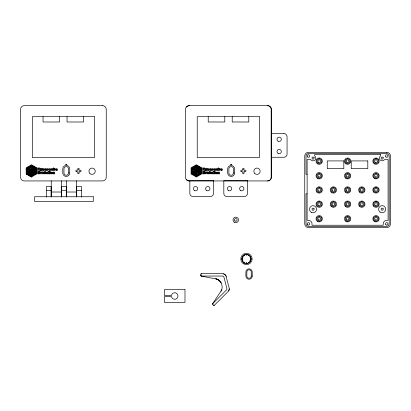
<?xml version="1.0" encoding="UTF-8"?>
<svg xmlns="http://www.w3.org/2000/svg" width="411" height="411" viewBox="0 0 411 411"><rect width="100%" height="100%" fill="white"/><g stroke="black" fill="none" stroke-linecap="round" stroke-linejoin="round"><path stroke-width="0.62" d="M31.837 174.994L31.755 171.074L35.233 169.106L35.243 171.5L34.735 171.202L34.699 169.928L32.279 171.33C31.76 177.151 32.14 172.379 33.913 173.802L31.853 174.994L33.913 173.802L33.435 173.509M36.24 173.267L33.091 171.479C36.528 171.464 35.942 174.696 35.778 168.412L32.289 166.404L32.264 168.9L31.765 169.178L31.765 165.582L36.302 168.145L36.24 173.267L33.091 171.469L33.599 171.187L35.762 172.404L35.772 168.402L32.289 166.404L32.264 168.9M199.623 169.928L199.659 171.217L199.623 169.928L197.198 171.33C196.679 177.151 197.059 172.379 198.837 173.802L196.689 174.947L196.674 171.074L200.136 169.085L200.162 171.5L199.695 171.253M201.22 173.19L198.015 171.479L198.492 171.187L200.686 172.404L200.696 168.412L197.208 166.404L197.182 168.9L196.684 169.178L197.193 168.885L197.208 166.404L200.696 168.412L200.686 172.404L198.508 171.187L198.015 171.469L201.154 173.272L201.22 168.145L196.725 165.546L201.22 168.145M31.185 170.991L31.149 174.994L31.185 170.991L27.753 169.096L27.743 171.5L28.246 171.217L28.292 169.928L30.691 171.315L30.697 174.125C30.614 173.016 28.272 174.048 29.551 173.509M30.162 172.533L28.03 173.817L31.488 175.81L34.961 173.791C30.835 171.968 33.229 171.212 35.947 173.796L31.447 176.391L27.085 173.874C27.388 172.954 31.246 172.425 30.183 171.978L27.044 173.766M32.803 167.323C32.073 168.906 39.024 167.426 31.447 170.539L28.097 168.5L30.173 167.308L30.157 167.894L29.068 168.551L31.477 169.954L33.913 168.541L32.813 167.883L33.897 168.52M196.093 174.983L196.104 170.991L192.677 169.096L192.661 171.5L193.165 171.217L193.211 169.928L195.61 171.315L195.615 174.125L194.495 173.509L194.007 173.766L196.068 174.994L196.104 170.991M195.061 172.558L195.086 171.952L195.081 172.538L192.954 173.817L196.407 175.81L199.88 173.791C195.867 172.029 197.974 171.176 200.845 173.735M197.722 167.323C196.992 168.9 203.943 167.431 196.366 170.539L193.016 168.5L195.091 167.308L195.081 167.894L193.992 168.551L196.396 169.954L198.837 168.541L197.768 167.914M242.295 260.728C243.261 259.824 243.271 263.102 242.305 260.672M241.92 258.827C242.454 261.103 242.675 257.091 241.925 258.699M251.029 259.089C250.479 256.834 250.309 260.785 251.023 259.213A4.562 4.562 0 0 1 244.011 262.793A4.562 4.562 0 0 1 244.381 254.907A4.562 4.562 0 0 1 251.029 259.171M250.484 256.793C250.52 258.817 249.015 254.769 250.54 256.906M200.866 275.452L200.861 275.56A0.791 0.791 0 0 0 201.488 276.156L216.987 279.131L219.279 280.492L220.507 281.833M243.235 256.762C242.233 254.871 242.074 258.832 243.178 256.957M249.708 261.149C250.52 263.122 251.064 259.064 249.765 260.954M229.266 288.851L228.737 290.818M244.478 262.249L244.786 263.163L243.749 262.598M248.604 255.709C246.636 254.116 250.618 255.544 248.47 255.663M247.114 254.507C244.37 254.034 247.376 255.832 247.011 254.445M244.766 255.437C242.233 256.433 245.763 253.613 244.56 255.621M248.27 262.377C250.669 261.689 247.119 264.196 248.388 262.295M212.605 303.755L212.662 304.299M247.068 263.461C246.009 261.432 245.203 264.417 247.011 263.472M196.407 175.81L199.88 173.802L197.737 172.528L197.722 171.978L200.856 173.75L196.366 176.391L191.963 173.817L195.086 171.952L191.973 173.745M242.618 258.848L242.608 258.781M250.33 259.069L250.34 259.136M241.92 259.089L241.945 259.418M251.029 258.827L250.998 258.493M226.142 276.629L229.148 287.87A3.946 3.946 0 0 1 228.614 291.029L214.532 305.116A0.791 0.791 0 0 1 213.412 305.116L212.811 304.515A0.791 0.791 0 0 1 212.713 303.518L220.825 291.404A7.891 7.891 0 0 0 221.909 285.054L221.776 284.53A7.891 7.891 0 0 0 215.549 278.725M200.851 274.312L201.482 273.685M221.673 289.755L220.969 291.193M196.73 165.541L196.674 169.152M212.595 303.816L226.44 289.966A1.577 1.577 0 0 0 226.857 288.46L223.974 277.225A1.577 1.577 0 0 0 222.449 276.038L201.626 276.038A0.791 0.791 0 0 1 200.84 275.252L200.84 274.461A0.791 0.791 0 0 1 201.626 273.669L222.449 273.669A3.946 3.946 0 0 1 226.271 276.639L226.194 276.613M34.76 171.243L35.254 171.474M199.684 171.243L200.172 171.474M243.738 262.578L244.345 262.208M53.908 168.834C56.055 167.904 55.007 171.341 53.862 170.442L53.219 170.442L53.219 167.981L53.908 167.981L53.908 168.834A0.668 0.668 0 0 1 54.278 168.633M218.832 168.834C220.979 167.904 219.931 171.341 218.78 170.442L218.138 170.442L218.138 167.981L218.832 167.981L218.832 168.834A0.668 0.668 0 0 1 219.202 168.633M246.014 254.43L246.343 254.404M246.605 263.513L246.934 263.482M31.488 175.81L34.961 173.802L32.813 172.528L32.798 171.978L35.927 173.735M31.791 165.556L36.302 168.145M31.765 169.178L32.269 168.885M31.431 176.987L36.82 173.879L36.82 167.878L31.431 164.749L26.165 167.858L26.186 173.94L31.431 176.987L26.165 173.889M32.279 171.33L34.73 169.959M197.198 171.33L199.648 169.959M214.414 305.209L213.53 305.209M31.19 174.978L29.068 173.791M198.354 173.509L198.837 173.802M307.12 174.254L306.015 174.254L306.015 156.026A2.445 2.445 0 0 1 308.461 153.58L386.741 153.58A2.445 2.445 0 0 1 389.186 156.026L389.186 223.892A2.445 2.445 0 0 1 386.741 226.338L308.461 226.338A2.445 2.445 0 0 1 306.015 223.892L306.015 193.828L307.12 193.828M46.412 190.432L51.149 190.432M61.558 190.432L66.289 190.432M76.708 190.432L81.44 190.432M51.226 192.014L61.486 192.014M66.371 192.014L76.626 192.014M246.585 255.103L246.651 255.092M246.364 262.809L246.297 262.824M223.466 273.813L224.868 274.502L225.963 275.827M216.987 279.131L216.494 278.951L219.279 280.492L221.221 283.009M191.141 173.981L196.355 176.987L201.739 173.879L201.744 167.878L196.355 164.749L191.105 167.801L191.1 173.925M34.699 169.928L34.776 171.253M197.753 167.904L198.821 168.52M196.366 170.539L193.021 168.597M28.118 168.618L31.447 170.539M201.236 276.064L200.881 275.642M248.783 116.637L248.783 121.99L232.215 121.99L232.215 116.637M224.796 116.637L224.796 121.99L208.228 121.99L208.228 116.637M83.597 116.637L83.597 121.99L67.029 121.99L67.029 116.637M81.44 197.11L81.44 186.486L76.708 186.486L76.708 197.11M76.626 180.799L76.626 195.96M66.371 180.799L66.371 195.96M66.289 197.11L66.289 186.486L61.558 186.486L61.558 197.11M61.486 180.799L61.486 195.96M59.61 116.637L59.61 121.99L43.037 121.99L43.037 116.637M51.226 180.799L51.226 195.96M51.149 197.11L51.149 186.486L46.412 186.486L46.412 197.11M43.838 173.653A0.863 0.863 0 0 0 44.095 173.175L44.054 172.646A0.853 0.853 0 0 0 43.551 172.132L42.338 172.317A0.868 0.868 0 0 0 42.081 172.795L42.246 173.555A0.904 0.904 0 0 0 42.693 173.863L43.515 173.853A0.879 0.879 0 0 0 43.956 173.514M52.238 173.653A0.863 0.863 0 0 0 52.49 173.175L52.454 172.646A0.853 0.853 0 0 0 51.95 172.132L50.738 172.317A0.868 0.868 0 0 0 50.476 172.795L50.645 173.555A0.904 0.904 0 0 0 51.092 173.863L51.909 173.853A0.879 0.879 0 0 0 52.356 173.514M186.548 107.05A3.709 3.709 0 0 1 189.445 105.653M189.445 180.932A3.709 3.709 0 0 1 186.548 179.535M208.757 173.653A0.863 0.863 0 0 0 209.014 173.175L208.978 172.646A0.853 0.853 0 0 0 208.475 172.132L207.257 172.317A0.868 0.868 0 0 0 207 172.795L207.17 173.555A0.904 0.904 0 0 0 207.617 173.863L208.434 173.853A0.879 0.879 0 0 0 208.875 173.514M217.157 173.653A0.863 0.863 0 0 0 217.414 173.175L217.373 172.646A0.853 0.853 0 0 0 216.869 172.132L215.657 172.317A0.868 0.868 0 0 0 215.4 172.795L215.564 173.555A0.904 0.904 0 0 0 216.016 173.863L216.833 173.853A0.879 0.879 0 0 0 217.275 173.514M267.458 180.932A3.709 3.709 0 0 0 271.168 177.223L271.168 109.362A3.709 3.709 0 0 0 267.458 105.653M31.231 165.618L31.21 169.183L30.707 168.854L30.707 166.419L27.208 168.412L27.208 172.389L29.397 171.187L29.89 171.479L26.72 173.257L26.684 168.145L31.231 165.618M196.15 165.618L196.129 169.183L195.631 168.88L195.626 166.419L192.127 168.412L192.132 172.389L194.316 171.187L194.814 171.479L191.639 173.257L191.608 168.145L196.15 165.618M44.486 169.568C44.707 171.068 42.554 169.764 43.217 171.12L42.528 171.12L42.528 168.659L43.165 168.659C43.16 168.808 44.737 168.371 44.486 169.568M209.41 169.568C209.625 171.068 207.478 169.764 208.136 171.12L207.447 171.12L207.447 168.659L208.084 168.659C208.079 168.808 209.661 168.371 209.41 169.568M47.825 169.481L47.799 170.442L47.116 170.442L47.116 168.659L47.753 168.659C48.087 168.674 48.75 168.741 47.825 169.481M212.749 169.481L212.723 170.442L212.035 170.442L212.035 168.659L212.672 168.659C213.006 168.674 213.674 168.741 212.749 169.481M44.748 169.353C44.465 170.514 46.268 170.904 46.756 169.979C43.098 170.288 49.561 169.157 45.318 168.685A0.858 0.858 0 0 0 44.881 169.013L44.748 169.353M55.439 169.353C55.156 170.514 56.959 170.904 57.448 169.979C53.795 170.288 60.258 169.157 56.009 168.685A0.858 0.858 0 0 0 55.572 169.013L55.439 169.353M209.667 169.353C209.384 170.514 211.187 170.904 211.675 169.979C208.023 170.288 214.485 169.157 210.237 168.685A0.858 0.858 0 0 0 209.8 169.013L209.667 169.353M220.363 169.353C220.08 170.514 221.883 170.904 222.372 169.979C218.714 170.288 225.177 169.157 220.928 168.685A0.858 0.858 0 0 0 220.496 169.013L220.363 169.353M48.575 169.306L48.719 170.128A0.827 0.827 0 0 0 49.166 170.431L50.121 170.401A0.817 0.817 0 0 0 50.538 170.01C49.412 170.508 48.678 168.669 50.574 169.229L49.587 168.618L48.575 169.306M213.494 169.306L213.638 170.128A0.827 0.827 0 0 0 214.085 170.431L215.04 170.401A0.817 0.817 0 0 0 215.462 170.01C214.337 170.508 213.602 168.669 215.498 169.229L214.511 168.618L213.494 169.306M46.777 172.954L46.325 173.314L46.263 172.096L45.575 172.096L45.739 173.75L47.46 173.879L47.46 172.096L46.777 172.096L46.777 172.954M52.12 169.517L51.668 169.877L51.606 168.659L50.918 168.659L51.077 170.313L52.803 170.442L52.803 168.659L52.12 168.659L52.12 169.517M53.538 172.815L53.522 173.879L52.839 173.879L52.839 172.096L53.471 172.096L53.471 172.384L54.118 172.055L54.684 172.44L54.72 173.879L54.036 173.879L54.021 172.754L53.538 172.815M211.701 172.954L211.244 173.314L211.182 172.096L210.499 172.096L210.658 173.75L212.384 173.879L212.384 172.096L211.701 172.096L211.701 172.954M217.039 169.517L216.587 169.877L216.525 168.659L215.837 168.659L216.001 170.313L217.722 170.442L217.722 168.659L217.039 168.659L217.039 169.517M218.462 172.815L218.441 173.879L217.758 173.879L217.758 172.096L218.395 172.096L218.395 172.384L219.037 172.055L219.602 172.44L219.644 173.879L218.955 173.879L218.94 172.754L218.462 172.815M43.807 169.538C43.196 170.955 43.155 168.156 43.807 169.538M54.499 169.538C53.898 170.976 53.836 168.171 54.499 169.538M208.726 169.538C208.12 170.955 208.074 168.156 208.726 169.538M219.417 169.538C218.822 170.976 218.76 168.171 219.417 169.538M43.422 172.985C42.718 174.536 42.682 171.464 43.422 172.985M51.822 172.985C51.118 174.536 51.082 171.464 51.822 172.985M208.346 172.985C207.637 174.536 207.606 171.464 208.346 172.985M216.741 172.985C216.037 174.536 216.001 171.464 216.741 172.985M45.457 169.25C46.227 170.031 46.119 168.51 45.457 169.25M56.148 169.25C56.924 170.031 56.81 168.51 56.148 169.25M210.375 169.25C211.151 170.031 211.038 168.51 210.375 169.25M221.067 169.25C221.842 170.031 221.729 168.51 221.067 169.25M41.655 168.659L41.316 169.846L40.946 168.659L40.227 168.659L40.977 170.442L40.324 170.647L40.376 171.125L41.501 170.837L42.328 168.659L41.655 168.659M206.579 168.659L206.235 169.846L205.87 168.659L205.146 168.659L205.896 170.442L205.243 170.647L205.3 171.125L206.42 170.837L207.252 168.659L206.579 168.659M41.259 172.096L40.905 173.226L40.555 172.096L39.846 172.096L40.586 173.879L41.192 173.879L41.948 172.096L41.259 172.096M206.178 172.096L205.824 173.226L205.479 172.096L204.765 172.096L205.505 173.879L206.111 173.879L206.872 172.096L206.178 172.096M314.163 157.716L313.737 159.036L312.345 159.036L311.913 157.716L313.038 156.894L314.163 157.716M314.163 208.85L313.737 210.17L312.345 210.17L311.913 208.85L313.038 208.028L314.163 208.85M383.288 157.716L382.862 159.036L381.47 159.036L381.038 157.716L382.163 156.894L383.288 157.716M383.288 208.85L382.862 210.17L381.47 210.17L381.038 208.85L382.163 208.028L383.288 208.85M319.193 158.6L316.984 159.879L316.984 162.427L319.193 163.701L321.402 162.427L321.402 159.879L319.193 158.6M319.193 173.206L316.984 174.48L316.984 177.033L319.193 178.307L321.402 177.033L321.402 174.48L319.193 173.206M347.603 158.6L345.394 159.879L345.394 162.427L347.603 163.701L349.812 162.427L349.812 159.879L347.603 158.6M319.193 187.406L316.984 188.685L316.984 191.233L319.193 192.512L321.402 191.233L321.402 188.685L319.193 187.406M347.603 173.206L345.394 174.48L345.394 177.033L347.603 178.307L349.812 177.033L349.812 174.48L347.603 173.206M376.008 158.6L373.799 159.879L373.799 162.427L376.008 163.701L378.218 162.427L378.218 159.879L376.008 158.6M333.398 187.406L331.189 188.685L331.189 191.233L333.398 192.512L335.607 191.233L335.607 188.685L333.398 187.406M319.193 201.611L316.984 202.885L316.984 205.438L319.193 206.712L321.402 205.438L321.402 202.885L319.193 201.611M347.603 187.406L345.394 188.685L345.394 191.233L347.603 192.512L349.812 191.233L349.812 188.685L347.603 187.406M376.008 173.206L373.799 174.48L373.799 177.033L376.008 178.307L378.218 177.033L378.218 174.48L376.008 173.206M333.398 201.611L331.189 202.885L331.189 205.438L333.398 206.712L335.607 205.438L335.607 202.885L333.398 201.611M361.803 187.406L359.594 188.685L359.594 191.233L361.803 192.512L364.018 191.233L364.018 188.685L361.803 187.406M319.193 216.217L316.984 217.491L316.984 220.039L319.193 221.318L321.402 220.039L321.402 217.491L319.193 216.217M347.603 201.611L345.394 202.885L345.394 205.438L347.603 206.712L349.812 205.438L349.812 202.885L347.603 201.611M376.008 187.406L373.799 188.685L373.799 191.233L376.008 192.512L378.218 191.233L378.218 188.685L376.008 187.406M361.803 201.611L359.594 202.885L359.594 205.438L361.803 206.712L364.018 205.438L364.018 202.885L361.803 201.611M347.603 216.217L345.394 217.491L345.394 220.039L347.603 221.318L349.812 220.039L349.812 217.491L347.603 216.217M376.008 201.611L373.799 202.885L373.799 205.438L376.008 206.712L378.218 205.438L378.218 202.885L376.008 201.611M376.008 216.217L373.799 217.491L373.799 220.039L376.008 221.318L378.218 220.039L378.218 217.491L376.008 216.217M48.698 171.418L47.763 172.096L48.072 173.653L48.626 173.92L49.099 173.863L48.698 173.226L48.698 172.594L49.073 172.594L48.698 171.418M213.622 171.418L212.682 172.096L212.996 173.653L213.55 173.92L214.023 173.863L213.643 173.375L213.997 172.096L213.622 172.096L213.622 171.418M102.539 105.653L24.259 105.653A3.709 3.709 0 0 0 20.55 109.362L20.55 177.223A3.709 3.709 0 0 0 24.259 180.932L102.539 180.932A3.709 3.709 0 0 0 106.244 177.223L106.244 109.362A3.709 3.709 0 0 0 102.539 105.653M267.725 105.653L189.178 105.653A3.709 3.709 0 0 0 185.469 109.362L185.469 177.223A3.709 3.709 0 0 0 189.178 180.932L267.725 180.932A3.709 3.709 0 0 0 271.435 177.223L271.435 109.362A3.709 3.709 0 0 0 267.725 105.653M94.489 116.703L32.31 116.703L32.31 157.577L94.489 157.577L94.489 116.703M259.408 116.703L197.229 116.703L197.229 157.577L259.408 157.577L259.408 116.703M283.898 133.585L271.275 133.585L271.275 157.259L283.898 157.259A3.154 3.154 0 0 0 287.058 154.104L287.058 136.745A3.154 3.154 0 0 0 283.898 133.585M386.741 152.322L308.461 152.322A3.709 3.709 0 0 0 304.757 156.026L304.757 223.892A3.709 3.709 0 0 0 308.461 227.596L386.741 227.596A3.709 3.709 0 0 0 390.45 223.892L390.45 156.026A3.709 3.709 0 0 0 386.741 152.322M380.663 154.685L314.538 154.685L314.538 155.759A2.764 2.764 0 0 1 314.99 160.033A2.764 2.764 0 0 1 310.721 159.581L307.12 159.581L307.12 220.337L308.461 220.337A3.55 3.55 0 0 1 312.016 223.892L312.016 225.233L383.191 225.233L383.191 223.892A3.55 3.55 0 0 1 386.741 220.337L388.082 220.337L388.082 159.581L384.485 159.581A2.764 2.764 0 0 1 380.211 160.033A2.764 2.764 0 0 1 380.663 155.759L380.663 154.685M343.817 160.922L327.243 160.922L327.243 168.654L343.817 168.654L343.817 160.922M367.804 160.922L351.23 160.922L351.23 168.654L367.804 168.654L367.804 160.922M66.834 164.693L65.647 164.693A4.259 4.259 0 0 1 66.834 164.693M231.753 164.693L230.566 164.693A4.259 4.259 0 0 1 231.753 164.693M38.372 167.981L37.612 167.981L37.612 170.442L38.372 170.442L38.372 169.445L39.199 169.445L39.199 170.442L39.965 170.442L39.965 167.981L39.199 167.981L39.199 168.844L38.372 168.844L38.372 167.981M203.291 167.981L202.531 167.981L202.531 170.442L203.291 170.442L203.291 169.445L204.123 169.445L204.123 170.442L204.884 170.442L204.884 167.981L204.123 167.981L204.123 168.844L203.291 168.844L203.291 167.981M39.646 171.418L37.612 171.418L37.612 173.879L39.682 173.879L39.682 173.319L38.372 173.319L38.372 172.836L39.554 172.836L39.554 172.332L38.372 172.332L38.372 171.942L39.646 171.942L39.646 171.418M45.148 171.418L44.465 171.418L44.465 173.879L45.148 173.879L45.148 171.418M50.111 171.418L49.428 171.418L49.428 171.88L50.111 171.88L50.111 171.418M204.57 171.418L202.531 171.418L202.531 173.879L204.606 173.879L204.606 173.319L203.291 173.319L203.291 172.836L204.478 172.836L204.478 172.332L203.291 172.332L203.291 171.942L204.57 171.942L204.57 171.418M210.067 171.418L209.384 171.418L209.384 173.879L210.067 173.879L210.067 171.418M215.03 171.418L214.347 171.418L214.347 171.88L215.03 171.88L215.03 171.418M50.111 172.096L49.428 172.096L49.428 173.879L50.111 173.879L50.111 172.096M215.03 172.096L214.347 172.096L214.347 173.879L215.03 173.879L215.03 172.096M213.515 180.773L189.841 180.773L189.841 193.401A3.154 3.154 0 0 0 192.995 196.556L210.355 196.556A3.154 3.154 0 0 0 213.515 193.401L213.515 180.773M247.494 180.773L223.82 180.773L223.82 193.401A3.154 3.154 0 0 0 226.975 196.556L244.34 196.556A3.154 3.154 0 0 0 247.494 193.401L247.494 180.773M93.276 196.746L34.575 196.746L34.575 201.482L93.276 201.482L93.276 196.746M184.981 289.591L164.467 289.591L164.467 295.545L171.485 295.545A3.273 3.273 0 0 1 176.494 293.264A3.273 3.273 0 0 1 176.494 298.771A3.273 3.273 0 0 1 171.485 296.49L164.467 296.49L164.467 302.45L184.981 302.45L184.981 289.591M252.21 276.069L252.21 272.015A3.154 3.154 0 0 0 249.056 268.861A3.154 3.154 0 0 0 245.901 272.015L245.901 276.069A3.154 3.154 0 0 0 249.056 279.228A3.154 3.154 0 0 0 252.21 276.069M251.265 276.069L251.265 272.015A2.209 2.209 0 0 0 249.056 269.806A2.209 2.209 0 0 0 246.847 272.015L246.847 276.069A2.209 2.209 0 0 0 249.056 278.278A2.209 2.209 0 0 0 251.265 276.069M234.63 172.964L234.63 168.911A3.473 3.473 0 0 0 231.162 165.438A3.473 3.473 0 0 0 227.689 168.911L227.689 172.964A3.473 3.473 0 0 0 231.162 176.437A3.473 3.473 0 0 0 234.63 172.964M233.448 172.964L233.448 168.911A2.286 2.286 0 0 0 231.162 166.625A2.286 2.286 0 0 0 228.87 168.911L228.87 172.964A2.286 2.286 0 0 0 231.162 175.256A2.286 2.286 0 0 0 233.448 172.964M69.711 172.964L69.711 168.911A3.473 3.473 0 0 0 66.238 165.438A3.473 3.473 0 0 0 62.765 168.911L62.765 172.964A3.473 3.473 0 0 0 66.238 176.437A3.473 3.473 0 0 0 69.711 172.964M68.529 172.964L68.529 168.911A2.286 2.286 0 0 0 66.238 166.625A2.286 2.286 0 0 0 63.952 168.911L63.952 172.964A2.286 2.286 0 0 0 66.238 175.256A2.286 2.286 0 0 0 68.529 172.964M89.85 173.457A3.154 3.154 0 0 0 95.131 172.045A3.154 3.154 0 0 0 91.263 168.176A3.154 3.154 0 0 0 89.85 173.457M76.22 171.623A0.791 0.791 0 0 0 77.402 170.94A0.791 0.791 0 0 0 76.22 170.257A0.791 0.791 0 0 0 76.22 171.623M78.069 173.468A0.791 0.791 0 0 0 79.251 172.784A0.791 0.791 0 0 0 78.069 172.101A0.791 0.791 0 0 0 78.069 173.468M78.069 169.774A0.791 0.791 0 0 0 79.251 169.091A0.791 0.791 0 0 0 78.069 168.407A0.791 0.791 0 0 0 78.069 169.774M79.914 171.623A0.791 0.791 0 0 0 81.095 170.94A0.791 0.791 0 0 0 79.914 170.257A0.791 0.791 0 0 0 79.914 171.623M240.687 190.545A2.168 2.168 0 0 0 243.944 188.664A2.168 2.168 0 0 0 240.687 186.789A2.168 2.168 0 0 0 240.687 190.545M228.454 190.545A2.168 2.168 0 0 0 231.712 188.664A2.168 2.168 0 0 0 228.454 186.789A2.168 2.168 0 0 0 228.454 190.545M206.707 190.545A2.168 2.168 0 0 0 209.964 188.664A2.168 2.168 0 0 0 206.707 186.789A2.168 2.168 0 0 0 206.707 190.545M194.475 190.545A2.168 2.168 0 0 0 197.732 188.664A2.168 2.168 0 0 0 194.475 186.789A2.168 2.168 0 0 0 194.475 190.545M278.083 141.189A2.168 2.168 0 0 0 281.335 139.308A2.168 2.168 0 0 0 278.083 137.428A2.168 2.168 0 0 0 278.083 141.189M278.083 153.421A2.168 2.168 0 0 0 281.335 151.541A2.168 2.168 0 0 0 278.083 149.661A2.168 2.168 0 0 0 278.083 153.421M254.769 173.457A3.154 3.154 0 0 0 260.05 172.045A3.154 3.154 0 0 0 256.187 168.176A3.154 3.154 0 0 0 254.769 173.457M241.139 171.623A0.791 0.791 0 0 0 242.326 170.94A0.791 0.791 0 0 0 241.139 170.257A0.791 0.791 0 0 0 241.139 171.623M242.988 173.468A0.791 0.791 0 0 0 244.17 172.784A0.791 0.791 0 0 0 242.988 172.101A0.791 0.791 0 0 0 242.988 173.468M242.988 169.774A0.791 0.791 0 0 0 244.17 169.091A0.791 0.791 0 0 0 242.988 168.407A0.791 0.791 0 0 0 242.988 169.774M244.833 171.623A0.791 0.791 0 0 0 246.019 170.94A0.791 0.791 0 0 0 244.833 170.257A0.791 0.791 0 0 0 244.833 171.623M235.005 220.995A1.341 1.341 0 0 0 237.132 220.055A1.341 1.341 0 0 0 235.256 218.683A1.341 1.341 0 0 0 235.005 220.995M234.327 222.248A2.764 2.764 0 0 0 238.56 220.019A2.764 2.764 0 0 0 234.511 217.47A2.764 2.764 0 0 0 234.327 222.248M243.425 263.759A5.687 5.687 0 0 0 252.154 259.197A5.687 5.687 0 0 0 243.836 253.916A5.687 5.687 0 0 0 243.425 263.759M318.525 162.314A1.341 1.341 0 0 0 320.534 161.153A1.341 1.341 0 0 0 318.525 159.992A1.341 1.341 0 0 0 318.525 162.314M346.93 162.314A1.341 1.341 0 0 0 348.944 161.153A1.341 1.341 0 0 0 346.93 159.992A1.341 1.341 0 0 0 346.93 162.314M346.026 163.886A3.154 3.154 0 0 0 350.758 161.153A3.154 3.154 0 0 0 346.026 158.42A3.154 3.154 0 0 0 346.026 163.886M374.431 163.886A3.154 3.154 0 0 0 379.168 161.153A3.154 3.154 0 0 0 374.431 158.42A3.154 3.154 0 0 0 374.431 163.886M375.341 162.314A1.341 1.341 0 0 0 377.349 161.153A1.341 1.341 0 0 0 375.341 159.992A1.341 1.341 0 0 0 375.341 162.314M331.168 206.394A3.154 3.154 0 0 0 336.45 204.981A3.154 3.154 0 0 0 332.581 201.113A3.154 3.154 0 0 0 331.168 206.394M332.448 205.11A1.341 1.341 0 0 0 334.693 204.508A1.341 1.341 0 0 0 333.049 202.87A1.341 1.341 0 0 0 332.448 205.11M318.248 190.91A1.341 1.341 0 0 0 320.493 190.308A1.341 1.341 0 0 0 318.849 188.664A1.341 1.341 0 0 0 318.248 190.91M346.93 176.915A1.341 1.341 0 0 0 348.944 175.754A1.341 1.341 0 0 0 346.93 174.593A1.341 1.341 0 0 0 346.93 176.915M346.653 190.91A1.341 1.341 0 0 0 348.898 190.308A1.341 1.341 0 0 0 347.254 188.664A1.341 1.341 0 0 0 346.653 190.91M317.616 221.498A3.154 3.154 0 0 0 322.352 218.765A3.154 3.154 0 0 0 317.616 216.032A3.154 3.154 0 0 0 317.616 221.498M318.525 219.926A1.341 1.341 0 0 0 320.534 218.765A1.341 1.341 0 0 0 318.525 217.604A1.341 1.341 0 0 0 318.525 219.926M346.93 219.926A1.341 1.341 0 0 0 348.944 218.765A1.341 1.341 0 0 0 346.93 217.604A1.341 1.341 0 0 0 346.93 219.926M385.847 224.781A1.264 1.264 0 0 0 387.958 224.216A1.264 1.264 0 0 0 386.412 222.67A1.264 1.264 0 0 0 385.847 224.781M317.616 178.487A3.154 3.154 0 0 0 322.352 175.754A3.154 3.154 0 0 0 317.616 173.021A3.154 3.154 0 0 0 317.616 178.487M331.168 192.189A3.154 3.154 0 0 0 336.45 190.776A3.154 3.154 0 0 0 332.581 186.913A3.154 3.154 0 0 0 331.168 192.189M316.963 192.189A3.154 3.154 0 0 0 322.245 190.776A3.154 3.154 0 0 0 318.376 186.913A3.154 3.154 0 0 0 316.963 192.189M346.026 178.487A3.154 3.154 0 0 0 350.758 175.754A3.154 3.154 0 0 0 346.026 173.021A3.154 3.154 0 0 0 346.026 178.487M375.341 176.915A1.341 1.341 0 0 0 377.349 175.754A1.341 1.341 0 0 0 375.341 174.593A1.341 1.341 0 0 0 375.341 176.915M374.431 178.487A3.154 3.154 0 0 0 379.168 175.754A3.154 3.154 0 0 0 374.431 173.021A3.154 3.154 0 0 0 374.431 178.487M332.448 190.91A1.341 1.341 0 0 0 334.693 190.308A1.341 1.341 0 0 0 333.049 188.664A1.341 1.341 0 0 0 332.448 190.91M317.616 163.886A3.154 3.154 0 0 0 322.352 161.153A3.154 3.154 0 0 0 317.616 158.42A3.154 3.154 0 0 0 317.616 163.886M318.248 205.11A1.341 1.341 0 0 0 320.493 204.508A1.341 1.341 0 0 0 318.849 202.87A1.341 1.341 0 0 0 318.248 205.11M373.779 206.394A3.154 3.154 0 0 0 379.06 204.981A3.154 3.154 0 0 0 375.192 201.113A3.154 3.154 0 0 0 373.779 206.394M375.063 205.11A1.341 1.341 0 0 0 377.303 204.508A1.341 1.341 0 0 0 375.664 202.87A1.341 1.341 0 0 0 375.063 205.11M316.963 206.394A3.154 3.154 0 0 0 322.245 204.981A3.154 3.154 0 0 0 318.376 201.113A3.154 3.154 0 0 0 316.963 206.394M318.525 176.915A1.341 1.341 0 0 0 320.534 175.754A1.341 1.341 0 0 0 318.525 174.593A1.341 1.341 0 0 0 318.525 176.915M346.653 205.11A1.341 1.341 0 0 0 348.898 204.508A1.341 1.341 0 0 0 347.254 202.87A1.341 1.341 0 0 0 346.653 205.11M345.368 206.394A3.154 3.154 0 0 0 350.65 204.981A3.154 3.154 0 0 0 346.786 201.113A3.154 3.154 0 0 0 345.368 206.394M360.858 205.11A1.341 1.341 0 0 0 363.103 204.508A1.341 1.341 0 0 0 361.459 202.87A1.341 1.341 0 0 0 360.858 205.11M359.574 206.394A3.154 3.154 0 0 0 364.855 204.981A3.154 3.154 0 0 0 360.986 201.113A3.154 3.154 0 0 0 359.574 206.394M373.779 192.189A3.154 3.154 0 0 0 379.06 190.776A3.154 3.154 0 0 0 375.192 186.913A3.154 3.154 0 0 0 373.779 192.189M375.063 190.91A1.341 1.341 0 0 0 377.303 190.308A1.341 1.341 0 0 0 375.664 188.664A1.341 1.341 0 0 0 375.063 190.91M359.574 192.189A3.154 3.154 0 0 0 364.855 190.776A3.154 3.154 0 0 0 360.986 186.913A3.154 3.154 0 0 0 359.574 192.189M360.858 190.91A1.341 1.341 0 0 0 363.103 190.308A1.341 1.341 0 0 0 361.459 188.664A1.341 1.341 0 0 0 360.858 190.91M345.368 192.189A3.154 3.154 0 0 0 350.65 190.776A3.154 3.154 0 0 0 346.786 186.913A3.154 3.154 0 0 0 345.368 192.189M374.431 221.498A3.154 3.154 0 0 0 379.168 218.765A3.154 3.154 0 0 0 374.431 216.032A3.154 3.154 0 0 0 374.431 221.498M375.341 219.926A1.341 1.341 0 0 0 377.349 218.765A1.341 1.341 0 0 0 375.341 217.604A1.341 1.341 0 0 0 375.341 219.926M346.026 221.498A3.154 3.154 0 0 0 350.758 218.765A3.154 3.154 0 0 0 346.026 216.032A3.154 3.154 0 0 0 346.026 221.498M311.266 212.287A3.55 3.55 0 0 0 316.588 209.214A3.55 3.55 0 0 0 311.266 206.137A3.55 3.55 0 0 0 311.266 212.287M380.016 212.04A3.55 3.55 0 0 0 385.688 209.656A3.55 3.55 0 0 0 380.786 205.942A3.55 3.55 0 0 0 380.016 212.04M307.572 156.92A1.264 1.264 0 0 0 309.683 156.355A1.264 1.264 0 0 0 308.137 154.808A1.264 1.264 0 0 0 307.572 156.92M385.847 156.92A1.264 1.264 0 0 0 387.958 156.355A1.264 1.264 0 0 0 386.412 154.808A1.264 1.264 0 0 0 385.847 156.92M307.572 224.781A1.264 1.264 0 0 0 309.683 224.216A1.264 1.264 0 0 0 308.137 222.67A1.264 1.264 0 0 0 307.572 224.781"/></g></svg>
